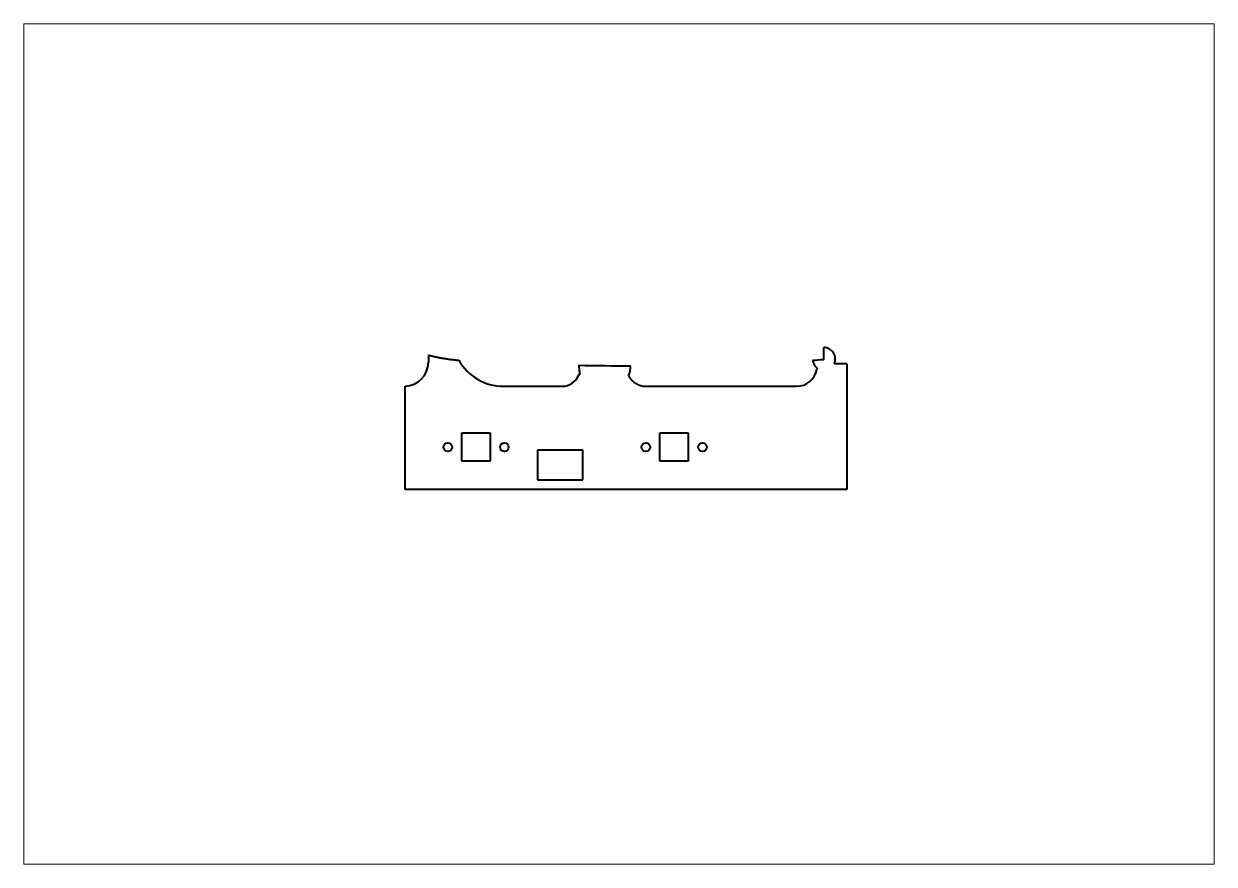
# Paper-space layout 'Sheet' of a CAD drawing. Header units: millimetres. Extents: x 0 to 841, y 0 to 594.
# The model-space entities are those that its viewports show. They can reach past a viewport. Long polylines and large blocks are cut down to what shows.
import ezdxf

# ---------------------------------------------------------------- set-up
doc = ezdxf.new("R2010")
doc.units = ezdxf.units.MM
doc.layers.add('Geometries', color=7, linetype='Continuous')

msp = doc.modelspace()

# ---------------------------------------------------------------- linework, layer by layer
at = {"layer": 'Geometries', "linetype": 'Continuous', "lineweight": 40}
for p, q in [((565.22, 357.14), (565.22, 365.18)), ((285.8, 360.04), (285.8, 354.81)), ((581.5, 353.73), (572.5, 353.73)), ((581.5, 353.73), (581.5, 264.82)), ((392.78, 347.35), (392.09, 345.66)), ((427.28, 345.24), (427.58, 344.73)), ((560.51, 350.62), (560.31, 349.6)), ((269.5, 264.82), (269.5, 337.82)), ((338.77, 337.82), (380.43, 337.82)), ((439.41, 337.82), (545.98, 337.82)), ((309.35, 284.87), (309.35, 304.97)), ((309.35, 304.97), (329.45, 304.97)), ((329.45, 304.97), (329.45, 284.87)), ((449.35, 304.97), (469.45, 304.97)), ((449.35, 284.87), (449.35, 304.97)), ((469.45, 304.97), (469.45, 284.87)), ((395.03, 292.68), (362.83, 292.68)), ((362.83, 292.68), (362.83, 271.68)), ((395.03, 271.68), (395.03, 292.68)), ((329.45, 284.87), (309.35, 284.87)), ((469.45, 284.87), (449.35, 284.87)), ((362.83, 271.68), (395.03, 271.68)), ((581.5, 264.82), (269.5, 264.82))]:
    msp.add_line(p, q, dxfattribs=at)
at = {"layer": 'Geometries', "linetype": 'Continuous', "lineweight": 40, "flags": 128}
for points in [[(285.8, 360.04), (286.03, 359.96), (286.26, 359.88), (286.5, 359.81), (286.73, 359.73), (286.97, 359.66), (287.27, 359.57), (287.57, 359.48), (287.87, 359.4), (288.18, 359.31), (288.48, 359.23), (288.78, 359.15), (289.08, 359.07), (289.38, 358.99), (289.68, 358.92), (289.99, 358.84), (290.3, 358.77), (290.6, 358.7), (290.91, 358.63), (291.22, 358.56), (291.53, 358.5), (291.84, 358.43), (292.2, 358.35), (292.56, 358.28), (292.92, 358.21), (293.29, 358.14), (293.65, 358.07), (294.01, 358), (294.44, 357.92), (294.87, 357.85), (295.29, 357.77), (295.72, 357.7), (296.13, 357.63), (296.54, 357.57), (296.95, 357.5), (297.35, 357.44), (297.76, 357.38), (298.16, 357.32), (298.56, 357.26), (298.97, 357.2), (299.37, 357.14), (299.94, 357.07), (300.51, 356.99), (301.09, 356.92), (301.66, 356.84), (302.24, 356.77), (302.81, 356.7), (303.39, 356.63), (303.96, 356.57), (304.54, 356.5), (305.12, 356.44), (305.87, 356.36), (306.62, 356.28), (307.38, 356.2)], [(557.23, 356.23), (559.13, 356.35), (561.03, 356.48), (562.93, 356.61), (564.83, 356.74)], [(564.83, 356.74), (564.86, 356.74), (564.9, 356.74), (564.93, 356.75), (564.96, 356.76), (564.99, 356.78), (565.02, 356.79), (565.04, 356.81), (565.07, 356.82), (565.09, 356.84), (565.11, 356.86), (565.13, 356.89), (565.15, 356.91), (565.16, 356.94), (565.18, 356.96), (565.19, 356.99), (565.2, 357.02), (565.21, 357.05), (565.22, 357.08), (565.22, 357.11), (565.22, 357.14)]]:
    msp.add_lwpolyline(points, dxfattribs=at)
at = {"layer": 'Geometries', "linetype": 'Continuous', "lineweight": 40}
for centre in [(299.5, 294.82), (339.5, 294.82), (439.5, 294.82), (479.5, 294.82)]:
    msp.add_circle(centre, 3.02, dxfattribs=at)
for centre, radius, start, end in [((565.22, 357.14), 8.04, 334.89815, 90), ((268.8, 354.81), 17, 272.36257, 0), ((338.77, 373.82), 36, 209.30663, 270), ((565.22, 357.14), 8.04, 186.49623, 234.13654), ((380.43, 350.42), 12.6, 270, 337.78997), ((410.41, 352.39), 18.33, 179.20597, 195.9582), ((436.59, 2903.4), 2551.14, 269.00016, 269.82354), ((410.41, 352.39), 18.33, 337.04228, 359.61773), ((545.98, 352.42), 14.6, 270, 348.83758), ((439.41, 351.42), 13.6, 209.5088, 270)]:
    msp.add_arc(centre, radius, start, end, dxfattribs=at)

psp = doc.layouts.new('Sheet')

# ---------------------------------------------------------------- viewports
at = {"layer": '0'}
psp.add_viewport(center=(420.5, 297), size=(841, 594), view_center_point=(420.5, 297), view_height=594, dxfattribs=at)

doc.saveas('drawing.dxf')
